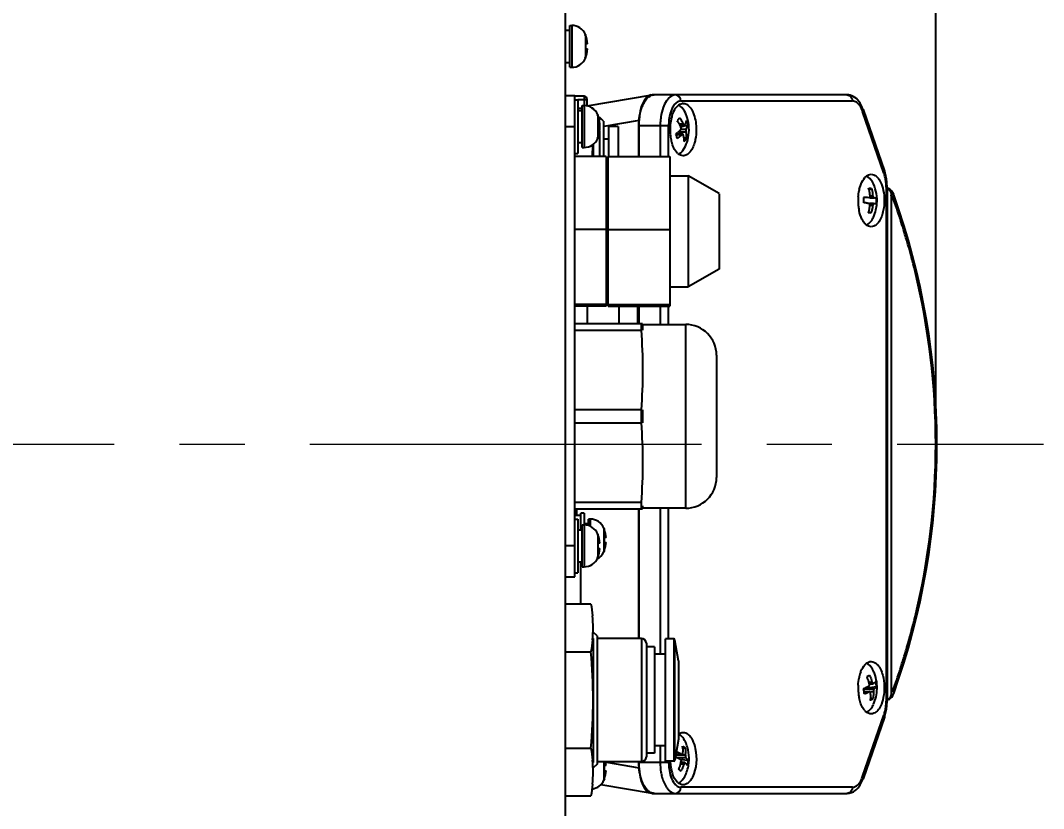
# Model space of a CAD drawing. Header units: millimetres. Extents: x 4086 to 8300, y 123 to 1549.
# Drawn here: x 6960.82 to 7010.6, y 1249.78 to 1288.12 of the extents above; entities that cross this region are included whole.
import ezdxf

# ---------------------------------------------------------------- set-up
doc = ezdxf.new("R2010")
doc.units = ezdxf.units.MM
doc.linetypes.add('CENTER2', pattern=[28.575, 19.05, -3.175, 3.175, -3.175])
doc.layers.add('中心线层', color=7, linetype='CENTER2', lineweight=0)
doc.layers.add('轮廓实线层', color=7, linetype='Continuous', lineweight=30)
doc.styles.add('思源黑', font='SourceHanSansCN-Normal.ttf')
doc.dimstyles.new('尺寸标注_3_10比例', dxfattribs={"dimtxt": 7, "dimasz": 6, "dimexe": 2, "dimexo": 1.5, "dimgap": 1, "dimtad": 1, "dimdec": 1, "dimlfac": 3.333333, "dimdsep": 46, "dimtxsty": '思源黑', "dimcen": 0.09, "dimadec": 0, "dimazin": 0, "dimtp": 0.01, "dimtm": 0.01, "dimtfac": 1, "dimtdec": 1, "dimtofl": 0, "dimtmove": 0, "dimatfit": 3, "dimfxl": 0, "dimtolj": 1, "dimarcsym": 0})

# ---------------------------------------------------------------- blocks, each defined once
blk = doc.blocks.new('*D2676')
at = {"layer": 'Defpoints', "color": 0}
for p in [(6987.344, 1319.173), (6987.344, 1293.308), (7005.359, 1267.508)]:
    blk.add_point(p, dxfattribs=at)
at = {"layer": '轮廓实线层', "color": 0, "lineweight": -2}
for p, q in [((6987.344, 1294.808), (6987.344, 1321.173)), ((7005.359, 1269.008), (7005.359, 1321.173)), ((6999.359, 1319.173), (6993.344, 1319.173))]:
    blk.add_line(p, q, dxfattribs=at)
at = {"layer": '轮廓实线层', "color": 0}
for points in [[(6993.344, 1320.173), (6993.344, 1318.173), (6987.344, 1319.173)], [(6999.359, 1318.173), (6999.359, 1320.173), (7005.359, 1319.173)]]:
    blk.add_solid(points, dxfattribs=at)
at = {"layer": '轮廓实线层', "color": 0, "insert": (6996.351, 1323.799), "char_height": 7, "attachment_point": 5, "style": '思源黑'}
blk.add_mtext('\\A1;60', dxfattribs=at)

msp = doc.modelspace()

# ---------------------------------------------------------------- linework, layer by layer
for p, q in [((6987.344, 1236.008), (6987.344, 1299.008)), ((6987.557, 1287.878), (6987.647, 1287.878)), ((6987.557, 1285.838), (6987.557, 1287.878)), ((6987.647, 1287.878), (6987.647, 1285.838)), ((6987.344, 1287.642), (6987.557, 1287.642)), ((6988.311, 1287.435), (6988.311, 1286.281)), ((6988.338, 1287.368), (6988.332, 1287.368)), ((6988.416, 1286.985), (6988.332, 1286.985)), ((6988.332, 1286.73), (6988.416, 1286.73)), ((6987.344, 1286.073), (6987.557, 1286.073)), ((6988.332, 1286.348), (6988.337, 1286.348)), ((6987.557, 1285.838), (6987.647, 1285.838)), ((6987.794, 1284.458), (6987.344, 1284.458)), ((6987.794, 1261.058), (6987.794, 1284.458)), ((6988.244, 1284.428), (6987.794, 1284.428)), ((6988.244, 1284.428), (6988.247, 1281.938)), ((6988.394, 1283.961), (6991.559, 1284.499)), ((6991.507, 1284.494), (6991.559, 1284.499)), ((6991.664, 1284.499), (6991.559, 1284.499)), ((7001.047, 1284.5), (6991.664, 1284.5)), ((6987.794, 1284.263), (6987.944, 1284.263)), ((6987.944, 1284.278), (6988.394, 1284.278)), ((6987.944, 1284.263), (6987.944, 1281.653)), ((6988.157, 1283.978), (6988.247, 1283.978)), ((6988.157, 1281.938), (6988.157, 1283.978)), ((6988.394, 1283.978), (6988.394, 1284.278)), ((6992.963, 1284.2), (7001.307, 1284.2)), ((6987.944, 1283.858), (6988.157, 1283.858)), ((6987.944, 1283.742), (6988.157, 1283.742)), ((6988.694, 1283.858), (6988.62, 1283.858)), ((6988.694, 1283.858), (6988.694, 1283.809)), ((6988.911, 1283.535), (6988.911, 1282.381)), ((6988.938, 1283.468), (6988.932, 1283.468)), ((6989.189, 1283.224), (6989.005, 1283.408)), ((6989.005, 1283.408), (6989.005, 1283.29)), ((6993.262, 1283.404), (6993.179, 1283.618)), ((7002.841, 1280.69), (7001.8, 1283.685)), ((7001.823, 1283.783), (7002.865, 1280.789)), ((6987.344, 1282.958), (6987.794, 1282.958)), ((6989.016, 1283.085), (6988.932, 1283.085)), ((6989.005, 1283.085), (6989.005, 1282.83)), ((6989.189, 1283.224), (6989.189, 1281.499)), ((6990.933, 1283.25), (6989.204, 1282.956)), ((6989.909, 1282.958), (6989.459, 1282.958)), ((6989.459, 1281.499), (6989.459, 1282.957)), ((6989.909, 1282.957), (6989.909, 1281.499)), ((6990.914, 1283), (6992.363, 1283)), ((6990.914, 1281.499), (6990.914, 1283)), ((6990.933, 1281.499), (6990.933, 1283.25)), ((6991.953, 1283), (6991.953, 1281.499)), ((6992.363, 1281.499), (6992.363, 1283)), ((6992.829, 1283.293), (6992.866, 1283.34)), ((6993.075, 1283.066), (6992.893, 1283.066)), ((6993.116, 1283.024), (6992.915, 1283.024)), ((6993.296, 1283.022), (6992.955, 1282.926)), ((6992.974, 1282.878), (6992.963, 1282.923)), ((6992.969, 1282.834), (6992.974, 1282.878)), ((6993.075, 1283.066), (6993.095, 1283.034)), ((6993.095, 1283.034), (6993.116, 1283.024)), ((6993.116, 1283.024), (6993.137, 1283.039)), ((6993.253, 1283.171), (6993.265, 1283.134)), ((6993.279, 1282.972), (6993.28, 1282.99)), ((6993.287, 1283.06), (6993.296, 1283.022)), ((6988.932, 1282.83), (6989.016, 1282.83)), ((6988.932, 1282.448), (6988.937, 1282.448)), ((6989.005, 1282.744), (6989.005, 1281.499)), ((6992.731, 1282.556), (6992.718, 1282.593)), ((6993.049, 1282.591), (6992.756, 1282.591)), ((6992.756, 1282.577), (6993.021, 1282.577)), ((6992.79, 1282.371), (6992.779, 1282.407)), ((6992.837, 1282.692), (6993.195, 1282.692)), ((6992.95, 1282.799), (6992.969, 1282.834)), ((6993.208, 1282.817), (6992.95, 1282.817)), ((6993.049, 1282.591), (6993.021, 1282.577)), ((6993.069, 1282.581), (6993.049, 1282.591)), ((6993.083, 1282.55), (6993.069, 1282.581)), ((6993.103, 1282.431), (6993.226, 1282.372)), ((6993.196, 1282.782), (6993.191, 1282.737)), ((6993.191, 1282.737), (6993.195, 1282.692)), ((6993.208, 1282.817), (6993.196, 1282.782)), ((6987.944, 1282.173), (6988.157, 1282.173)), ((6988.157, 1281.938), (6988.247, 1281.938)), ((6988.694, 1282.106), (6988.694, 1281.499)), ((6989.459, 1282.35), (6989.189, 1282.35)), ((6993.06, 1281.798), (6993.179, 1281.998)), ((6987.794, 1281.653), (6987.944, 1281.653)), ((6989.324, 1281.499), (6987.794, 1281.499)), ((6989.324, 1281.499), (6989.324, 1274.216)), ((6989.414, 1281.499), (6992.414, 1281.499)), ((6989.414, 1274.216), (6989.414, 1281.499)), ((6992.414, 1281.499), (6992.414, 1274.216)), ((6989.414, 1280.648), (6989.324, 1280.648)), ((6992.414, 1280.558), (6993.314, 1280.558)), ((6994.814, 1279.692), (6993.314, 1280.558)), ((6993.314, 1280.558), (6993.314, 1275.158)), ((7002.231, 1279.956), (7002.119, 1279.882)), ((7002.948, 1280.005), (7002.989, 1280.005)), ((7002.948, 1280.005), (7002.948, 1255.01)), ((7002.989, 1280.005), (7002.989, 1255.01)), ((6994.814, 1279.691), (6994.814, 1276.024)), ((7001.859, 1279.462), (7001.858, 1279.506)), ((7002.163, 1279.538), (7002.166, 1279.583)), ((7002.298, 1279.576), (7002.166, 1279.576)), ((7002.166, 1279.484), (7002.342, 1279.484)), ((7002.323, 1279.497), (7002.342, 1279.484)), ((7002.389, 1279.48), (7002.327, 1279.484)), ((7003.198, 1279.579), (7003.198, 1255.437)), ((7001.858, 1279.33), (7001.859, 1279.374)), ((7002.035, 1279.235), (7002.099, 1279.232)), ((7002.142, 1279.218), (7002.116, 1279.232)), ((7002.338, 1279.22), (7002.16, 1279.22)), ((7002.16, 1279.132), (7002.292, 1279.132)), ((7002.302, 1279.177), (7002.292, 1279.132)), ((7002.338, 1279.22), (7002.388, 1279.216)), ((7002.388, 1279.216), (7002.425, 1279.213)), ((7002.46, 1279.253), (7002.456, 1279.209)), ((7002.121, 1278.815), (7002.215, 1278.752)), ((6989.324, 1277.942), (6987.794, 1277.942)), ((6989.414, 1277.942), (6992.414, 1277.942)), ((7003.838, 1277.794), (7003.826, 1277.835)), ((7003.952, 1277.407), (7003.934, 1277.469)), ((6994.814, 1276.024), (6993.314, 1275.158)), ((6989.414, 1275.068), (6989.324, 1275.068)), ((6989.414, 1275.008), (6989.324, 1275.008)), ((6992.414, 1275.158), (6993.314, 1275.158)), ((6989.324, 1274.301), (6987.794, 1274.301)), ((6989.324, 1274.216), (6987.794, 1274.216)), ((6988.394, 1274.216), (6988.394, 1273.358)), ((6989.414, 1274.301), (6992.414, 1274.301)), ((6989.414, 1274.216), (6992.414, 1274.216)), ((6989.939, 1274.216), (6989.939, 1273.358)), ((6990.839, 1274.216), (6990.839, 1273.328)), ((6990.914, 1273.328), (6990.914, 1274.216)), ((6990.933, 1273.328), (6990.933, 1274.216)), ((6991.953, 1274.216), (6991.953, 1273.328)), ((6992.363, 1273.328), (6992.363, 1274.216)), ((6991.094, 1273.358), (6987.794, 1273.358)), ((6987.794, 1273.044), (6991.02, 1273.044)), ((6991.02, 1273.358), (6991.02, 1273.044)), ((6991.094, 1273.358), (6991.094, 1273.044)), ((6991.094, 1273.328), (6993.194, 1273.328)), ((6993.194, 1264.388), (6993.194, 1273.328)), ((6994.694, 1271.828), (6994.694, 1265.888)), ((6991.02, 1269.171), (6987.794, 1269.171)), ((6991.02, 1269.171), (6991.02, 1268.544)), ((6991.094, 1269.171), (6991.094, 1268.544)), ((6987.794, 1268.544), (6991.02, 1268.544)), ((7005.419, 1267.508), (7005.359, 1267.508)), ((6991.02, 1264.671), (6987.794, 1264.671)), ((6991.02, 1264.671), (6991.02, 1264.358)), ((6991.094, 1264.511), (6991.094, 1264.358)), ((6987.794, 1264.358), (6991.094, 1264.358)), ((6988.094, 1264.043), (6987.794, 1264.043)), ((6987.889, 1264.043), (6987.889, 1264.358)), ((6988.244, 1264.148), (6988.094, 1264.148)), ((6988.094, 1263.342), (6988.094, 1264.147)), ((6988.244, 1264.148), (6988.247, 1261.538)), ((6990.914, 1258.058), (6990.914, 1264.388)), ((6990.933, 1258.058), (6990.933, 1264.388)), ((6993.194, 1264.388), (6991.094, 1264.388)), ((6991.953, 1264.388), (6991.953, 1257.293)), ((6992.363, 1258.028), (6992.363, 1264.388)), ((6987.794, 1263.863), (6987.944, 1263.863)), ((6987.944, 1263.863), (6987.944, 1261.253)), ((6988.157, 1263.578), (6988.247, 1263.578)), ((6988.157, 1261.538), (6988.157, 1263.578)), ((6988.457, 1263.627), (6988.244, 1263.627)), ((6988.547, 1263.863), (6988.457, 1263.863)), ((6988.457, 1263.536), (6988.457, 1263.863)), ((6988.547, 1263.863), (6988.547, 1263.506)), ((6987.944, 1263.342), (6988.157, 1263.342)), ((6988.911, 1263.135), (6988.911, 1261.981)), ((6988.938, 1263.068), (6988.932, 1263.068)), ((6989.211, 1263.42), (6989.238, 1263.353)), ((6989.211, 1263.42), (6989.211, 1262.27)), ((6989.238, 1263.353), (6989.232, 1263.353)), ((6989.316, 1262.97), (6989.232, 1262.97)), ((6987.794, 1262.558), (6987.344, 1262.558)), ((6989.016, 1262.685), (6988.932, 1262.685)), ((6989.232, 1262.715), (6989.316, 1262.715)), ((6988.932, 1262.43), (6989.016, 1262.43)), ((6988.932, 1262.048), (6988.937, 1262.048)), ((6989.238, 1262.333), (6989.211, 1262.266)), ((6989.211, 1262.27), (6989.211, 1262.266)), ((6989.232, 1262.333), (6989.237, 1262.333)), ((6987.944, 1261.773), (6988.157, 1261.773)), ((6988.094, 1259.734), (6988.094, 1261.773)), ((6988.157, 1261.538), (6988.247, 1261.538)), ((6987.344, 1261.058), (6987.794, 1261.058)), ((6987.794, 1261.253), (6987.944, 1261.253)), ((6987.344, 1259.734), (6988.578, 1259.734)), ((6988.877, 1258.174), (6988.694, 1258.357)), ((6988.694, 1258.058), (6988.694, 1252.023)), ((6988.877, 1258.174), (6988.877, 1251.942)), ((6991.037, 1258.058), (6988.877, 1258.058)), ((6991.037, 1258.058), (6991.037, 1252.058)), ((6992.607, 1258.028), (6992.207, 1258.028)), ((6992.207, 1252.088), (6992.207, 1258.028)), ((6992.607, 1258.028), (6992.607, 1252.088)), ((6992.666, 1252.137), (6992.666, 1257.978)), ((6992.845, 1256.963), (6992.666, 1257.978)), ((6991.277, 1257.818), (6991.277, 1252.298)), ((6991.667, 1257.638), (6991.277, 1257.638)), ((6991.667, 1257.638), (6991.667, 1252.478)), ((7003.932, 1257.537), (7003.947, 1257.588)), ((7003.947, 1257.588), (7003.96, 1257.634)), ((6987.344, 1257.396), (6988.578, 1257.396)), ((6992.207, 1257.293), (6991.667, 1257.293)), ((6992.845, 1256.963), (6992.845, 1253.152)), ((7002.465, 1255.698), (7001.835, 1255.61)), ((7001.857, 1255.575), (7001.85, 1255.618)), ((7001.876, 1255.448), (7001.87, 1255.49)), ((7002.354, 1255.592), (7001.886, 1255.592)), ((7002.104, 1255.723), (7002.127, 1255.747)), ((7002.127, 1255.747), (7002.138, 1255.787)), ((7002.262, 1255.908), (7002.135, 1255.908)), ((7002.135, 1255.846), (7002.317, 1255.846)), ((7002.138, 1255.787), (7002.135, 1255.834)), ((7002.297, 1255.845), (7002.317, 1255.846)), ((7002.33, 1255.861), (7002.302, 1255.847)), ((7002.326, 1255.528), (7002.323, 1255.481)), ((7002.444, 1255.868), (7002.451, 1255.825)), ((7002.461, 1255.74), (7002.465, 1255.698)), ((7001.886, 1255.469), (7002.141, 1255.469)), ((7002.167, 1255.47), (7002.141, 1255.469)), ((7002.192, 1255.181), (7002.304, 1255.116)), ((7002.196, 1255.481), (7002.323, 1255.481)), ((7002.989, 1255.01), (7002.948, 1255.01)), ((7001.8, 1251.33), (7002.841, 1254.325)), ((7002.865, 1254.227), (7001.823, 1251.232)), ((6992.845, 1253.152), (6992.666, 1252.137)), ((6987.344, 1252.719), (6988.578, 1252.719)), ((6992.207, 1252.823), (6991.667, 1252.823)), ((6991.953, 1252.823), (6991.953, 1252.016)), ((6992.741, 1252.499), (6992.748, 1252.54)), ((6993.173, 1252.727), (6993.06, 1252.663)), ((6991.037, 1252.058), (6988.877, 1252.058)), ((6989.211, 1252.058), (6989.211, 1251.17)), ((6989.344, 1252.036), (6990.933, 1251.766)), ((6992.363, 1252.016), (6990.914, 1252.016)), ((6990.933, 1251.766), (6990.933, 1252.016)), ((6991.667, 1252.478), (6991.277, 1252.478)), ((6992.607, 1252.088), (6992.207, 1252.088)), ((6992.363, 1252.016), (6992.363, 1252.088)), ((6992.702, 1252.292), (6992.711, 1252.334)), ((6992.711, 1252.334), (6992.719, 1252.376)), ((6992.719, 1252.376), (6992.727, 1252.417)), ((6993.016, 1252.403), (6992.748, 1252.403)), ((6993.179, 1252.37), (6992.748, 1252.37)), ((6992.78, 1252.255), (6993.206, 1252.255)), ((6992.974, 1252.133), (6992.952, 1252.161)), ((6993.147, 1252.013), (6992.952, 1252.013)), ((6992.977, 1252.182), (6993.313, 1252.123)), ((6992.998, 1252.408), (6993.016, 1252.403)), ((6993.045, 1252.423), (6993.056, 1252.462)), ((6993.16, 1252.007), (6993.147, 1252.013)), ((6993.19, 1252.282), (6993.206, 1252.255)), ((6988.877, 1251.942), (6988.694, 1251.759)), ((6989.316, 1251.87), (6989.232, 1251.87)), ((6989.232, 1251.615), (6989.316, 1251.615)), ((6992.952, 1251.954), (6993.102, 1251.954)), ((6993.119, 1251.992), (6993.102, 1251.954)), ((6993.277, 1251.916), (6993.267, 1251.875)), ((6989.238, 1251.233), (6989.211, 1251.166)), ((6989.211, 1251.17), (6989.211, 1251.166)), ((6989.232, 1251.233), (6989.237, 1251.233)), ((6991.559, 1250.516), (6989.058, 1250.937)), ((6991.559, 1250.516), (6991.507, 1250.521)), ((6991.559, 1250.516), (6991.664, 1250.516)), ((6991.664, 1250.516), (7001.047, 1250.516)), ((7001.307, 1250.816), (6992.963, 1250.816)), ((6988.578, 1250.381), (6987.344, 1250.381))]:
    msp.add_line(p, q)
for points in [[(6993.225, 1283.244), (6993.239, 1283.208), (6993.253, 1283.171)], [(6993.265, 1283.134), (6993.276, 1283.097), (6993.287, 1283.06)], [(6992.756, 1282.481), (6992.744, 1282.518), (6992.731, 1282.556)], [(6992.779, 1282.407), (6992.768, 1282.444), (6992.756, 1282.481)], [(7001.859, 1279.374), (7001.859, 1279.418), (7001.859, 1279.462)], [(7002.12, 1279.496), (7002.146, 1279.507), (7002.163, 1279.538)], [(7002.298, 1279.576), (7002.307, 1279.53), (7002.323, 1279.497)], [(7002.46, 1279.473), (7002.462, 1279.429), (7002.463, 1279.385), (7002.463, 1279.341)], [(7001.854, 1279.242), (7001.856, 1279.286), (7001.858, 1279.33)], [(7002.16, 1279.139), (7002.158, 1279.185), (7002.142, 1279.218)], [(7002.338, 1279.22), (7002.319, 1279.209), (7002.302, 1279.177)], [(7002.463, 1279.341), (7002.462, 1279.297), (7002.46, 1279.253)], [(7001.87, 1255.49), (7001.864, 1255.532), (7001.857, 1255.575)], [(7002.262, 1255.908), (7002.277, 1255.867), (7002.297, 1255.845)], [(7002.354, 1255.592), (7002.337, 1255.568), (7002.326, 1255.528)], [(7002.428, 1255.951), (7002.437, 1255.91), (7002.444, 1255.868)], [(7002.451, 1255.825), (7002.457, 1255.783), (7002.461, 1255.74)], [(7001.886, 1255.364), (7001.881, 1255.406), (7001.876, 1255.448)], [(7002.196, 1255.408), (7002.187, 1255.448), (7002.167, 1255.47)], [(6992.727, 1252.417), (6992.734, 1252.458), (6992.741, 1252.499)], [(6992.979, 1252.045), (6992.984, 1252.092), (6992.974, 1252.133)], [(6993.016, 1252.403), (6993.024, 1252.404), (6993.045, 1252.423)], [(6993.147, 1252.013), (6993.14, 1252.011), (6993.119, 1251.992)], [(6993.179, 1252.37), (6993.181, 1252.323), (6993.19, 1252.282)], [(6993.313, 1252.123), (6993.307, 1252.081), (6993.301, 1252.04), (6993.294, 1251.998)], [(6993.294, 1251.998), (6993.286, 1251.957), (6993.277, 1251.916)]]:
    msp.add_lwpolyline(points)
for centre, radius, start, end in [((6987.647, 1287.158), 0.72, 22.6198, 90), ((6986.927, 1286.858), 1.495, 4.8938, 22.6199), ((6986.927, 1286.858), 1.411, 354.8143, 5.1857), ((6986.927, 1286.858), 1.495, 337.3801, 355.1062), ((6987.647, 1286.558), 0.72, 270.0002, 337.3802), ((6988.244, 1284.278), 0.15, 0, 90), ((6991.674, 1284.077), 0.424, 104.6099, 111.6078), ((6988.247, 1283.258), 0.72, 22.6198, 89.9998), ((6993.068, 1283.765), 0.317, 90.0362, 99.1978), ((6987.527, 1282.958), 1.495, 4.8938, 22.6199), ((6994.768, 1283.015), 2.814, 171.4562, 174.4094), ((6994.337, 1282.918), 1.896, 161.6198, 167.0021), ((6991.412, 1282.807), 1.943, 348.2647, 17.7775), ((6987.527, 1282.958), 1.411, 354.8143, 5.1857), ((6994.916, 1283), 2.963, 174.4042, 180.0067), ((6994.715, 1283), 2.352, 178.9089, 179.9989), ((6994.921, 1282.809), 2.49, 172.5834, 179.3277), ((6994.689, 1282.84), 2.257, 168.4838, 172.5844), ((6994.521, 1282.873), 2.085, 166.9332, 168.4483), ((6992.302, 1282.783), 0.656, 37.7117, 43.5377), ((6983.677, 1290.663), 11.75, 320.8439, 321.0126), ((6989.728, 1285.765), 3.965, 321.0178, 321.4402), ((6992.248, 1282.741), 0.724, 33.2224, 37.7029), ((6988.247, 1282.658), 0.72, 270, 337.3802), ((6987.527, 1282.958), 1.495, 337.3801, 355.1062), ((6994.955, 1282.808), 2.524, 179.2957, 181.3944), ((6994.941, 1282.807), 2.51, 181.3847, 185.6013), ((6994.831, 1282.796), 2.401, 185.6, 188.3859), ((6994.656, 1282.77), 2.223, 188.3725, 191.7865), ((6992.311, 1283.299), 0.805, 299.5828, 307.583), ((6991.395, 1282.811), 1.961, 335.5057, 348.2433), ((6979.609, 1282.494), 9.087, 353.7158, 356.6492), ((6980.376, 1282.443), 8.318, 356.6883, 357.6337), ((6994.51, 1282.74), 2.074, 191.8134, 193.1507), ((6994.364, 1282.705), 1.923, 193.1109, 197.4041), ((6993.188, 1282.069), 0.57, 227.3263, 230.0295), ((7001.024, 1280.149), 1.949, 16.6016, 19.1574), ((7000.814, 1280.088), 2.168, 12.0091, 16.572), ((7000.795, 1280.029), 2.152, 5.7889, 12.0324), ((7000.534, 1280.029), 2.454, 5.7583, 11.9887), ((7003.669, 1279.423), 2.083, 166.8642, 168.4487), ((7001.634, 1279.721), 0.508, 23.4022, 27.3009), ((7000.56, 1279.358), 1.945, 355.3519, 24.4802), ((7000.582, 1280.006), 2.366, 359.9814, 5.8369), ((7000.321, 1280.006), 2.668, 359.9845, 5.8002), ((7002.747, 1279.442), 0.6, 19.7016, 57.6829), ((7004.106, 1279.358), 2.526, 176.6556, 180.1116), ((7004.091, 1279.359), 2.511, 175.6353, 176.6549), ((7001.529, 1267.317), 12.193, 88.0134, 88.4959), ((7001.379, 1263.603), 15.909, 87.3303, 87.9366), ((7002.667, 1279.579), 0.53, 0.0125, 4.4746), ((6969.848, 1267.522), 35.508, 17.931, 19.7012), ((6969.419, 1267.508), 36, 340.3059, 19.6941), ((7004.079, 1279.357), 2.498, 180.0874, 187.0212), ((7003.845, 1279.327), 2.263, 187.0014, 191.7639), ((7000.362, 1235.915), 43.353, 87.9017, 88.0275), ((7001.566, 1268.674), 10.572, 87.4538, 87.9196), ((7000.557, 1279.357), 1.948, 335.5229, 346.5955), ((7000.548, 1279.359), 1.957, 346.6127, 355.353), ((6969.813, 1267.511), 35.544, 17.6833, 17.9313), ((7002.337, 1278.618), 0.569, 227.3242, 230.1777), ((6969.799, 1267.506), 35.56, 16.8854, 17.6833), ((6969.783, 1267.501), 35.576, 16.2714, 16.8164), ((6969.776, 1267.499), 35.583, 13.6631, 16.1673), ((6969.686, 1267.493), 35.672, 0.024, 13.6387), ((6993.194, 1271.828), 1.5, 0, 90), ((6969.686, 1267.523), 35.672, 346.3615, 359.976), ((6993.194, 1265.888), 1.5, 270, 0), ((6988.247, 1262.858), 0.72, 22.6198, 89.9998), ((6988.547, 1263.143), 0.72, 22.6199, 90), ((6987.527, 1262.558), 1.495, 4.8938, 22.6199), ((6987.827, 1262.843), 1.495, 4.8938, 19.9521), ((6987.827, 1262.843), 1.411, 354.8143, 5.1857), ((6987.527, 1262.558), 1.411, 354.8143, 5.1857), ((6987.827, 1262.843), 1.495, 340.0479, 355.1062), ((6988.247, 1262.258), 0.72, 270, 337.3802), ((6988.547, 1262.543), 0.72, 295.9111, 337.3801), ((6987.527, 1262.558), 1.495, 337.3801, 355.1062), ((6982.67, 1258.558), 6.019, 0.0691, 5.6404), ((6969.776, 1267.516), 35.584, 343.8761, 346.3371), ((6982.67, 1258.572), 6.019, 354.3596, 359.9314), ((6991.037, 1257.818), 0.24, 0, 90), ((6992.607, 1257.968), 0.06, 10, 90), ((6969.788, 1267.513), 35.571, 343.1316, 343.7132), ((6969.799, 1267.509), 35.56, 342.3165, 343.1316), ((6969.848, 1267.493), 35.508, 340.2988, 342.0689), ((6969.813, 1267.505), 35.544, 342.0687, 342.3164), ((7003.671, 1255.723), 2.085, 166.9332, 168.4483), ((7003.532, 1255.756), 1.943, 163.1216, 166.963), ((7003.314, 1255.822), 1.715, 159.427, 163.1233), ((7000.56, 1255.66), 1.945, 21.2596, 24.4648), ((7000.547, 1255.656), 1.958, 8.2356, 21.2434), ((7004.112, 1255.658), 2.531, 177.3543, 180.1102), ((7004.072, 1255.656), 2.491, 180.0797, 187.5114), ((7001.5, 1256.868), 1.293, 285.2713, 289.9398), ((7000.561, 1255.657), 1.944, 335.4774, 358.2046), ((7000.565, 1255.659), 1.94, 5.6945, 8.207), ((7000.546, 1255.658), 1.959, 358.2041, 5.6894), ((7003.83, 1255.624), 2.248, 187.5097, 191.7733), ((7000.582, 1255.01), 2.366, 354.1631, 0.0186), ((7000.321, 1255.01), 2.668, 354.2048, 0.0155), ((7002.747, 1255.574), 0.6, 302.4297, 340.2984), ((7002.392, 1254.977), 0.649, 222.0043, 227.2667), ((7002.337, 1254.918), 0.57, 227.3253, 230.0987), ((7000.795, 1254.986), 2.152, 347.9676, 354.2111), ((7000.533, 1254.986), 2.454, 348.0166, 354.2467), ((6991.398, 1252.205), 1.958, 16.4051, 24.5283), ((6992.368, 1251.467), 1.132, 68.9642, 70.8937), ((6992.389, 1251.522), 1.073, 67.1555, 68.96), ((6992.398, 1251.545), 1.048, 65.2433, 67.1521), ((6991.41, 1252.208), 1.945, 1.0938, 16.3877), ((6982.67, 1251.543), 6.019, 0.0691, 5.6404), ((6987.827, 1251.743), 1.495, 4.8938, 12.1788), ((6991.037, 1252.298), 0.24, 270, 0), ((6994.9, 1252.204), 2.47, 182.7353, 187.4624), ((6992.607, 1252.148), 0.06, 270, 350), ((6992.593, 1251.742), 0.542, 56.4521, 58.7037), ((6992.463, 1252.08), 0.5, 352.2203, 355.7919), ((6992.567, 1252.539), 0.62, 352.2563, 355.5343), ((6991.395, 1252.208), 1.96, 353.8787, 1.0899), ((6982.67, 1251.558), 6.019, 354.3596, 359.9314), ((6987.827, 1251.743), 1.411, 354.8143, 5.1857), ((6987.827, 1251.743), 1.495, 340.0479, 355.1062), ((6994.682, 1252.175), 2.25, 187.4442, 191.7721), ((6994.437, 1252.124), 1.999, 191.779, 196.0266), ((6994.198, 1252.055), 1.751, 196.0197, 200.2367), ((6982.287, 1237.246), 17.888, 53.6664, 53.8601), ((6979.01, 1232.807), 23.406, 53.3997, 53.6429), ((6992.471, 1251.967), 0.601, 323.1521, 326.0959), ((6991.41, 1252.207), 1.945, 335.5275, 353.8804), ((6988.547, 1251.443), 0.72, 277.7386, 337.3801), ((6993.184, 1251.465), 0.565, 227.3168, 230.6487), ((7000.408, 1251.814), 1.473, 337.6003, 340.8508)]:
    msp.add_arc(centre, radius, start, end)
for centre, major_axis, start_param, end_param in [((6991.542, 1283.284), (0.023, 1.216), 0.094515, 1.607936), ((6991.542, 1251.732), (-0.023, 1.216), 1.533657, 3.047078)]:
    msp.add_ellipse(centre, major_axis=major_axis, ratio=0.500833, start_param=start_param, end_param=end_param)
for points, knots in [([(6991.057, 1283.882), (6991.083, 1283.954), (6991.182, 1284.183), (6991.354, 1284.406), (6991.518, 1284.471)], [0, 0, 0, 0, 0.30229, 1, 1, 1, 1]), ([(6991.568, 1284.487), (6991.583, 1284.491), (6991.615, 1284.498), (6991.648, 1284.5), (6991.664, 1284.5)], [0, 0, 0, 0, 0.503626, 1, 1, 1, 1]), ([(6992.703, 1284.5), (6992.577, 1284.5), (6992.401, 1284.396), (6992.292, 1284.257), (6992.262, 1284.213)], [0, 0, 0, 0, 0.704186, 1, 1, 1, 1]), ([(6992.732, 1284.107), (6992.717, 1284.095), (6992.689, 1284.069), (6992.664, 1284.04), (6992.651, 1284.025)], [0, 0, 0, 0, 0.486075, 1, 1, 1, 1]), ([(6992.884, 1283.971), (6992.874, 1283.976), (6992.853, 1283.985), (6992.831, 1283.993), (6992.82, 1283.996)], [0, 0, 0, 0, 0.506892, 1, 1, 1, 1]), ([(6992.931, 1283.943), (6992.924, 1283.948), (6992.908, 1283.958), (6992.892, 1283.967), (6992.884, 1283.971)], [0, 0, 0, 0, 0.506768, 1, 1, 1, 1]), ([(6993.068, 1284.083), (6993.177, 1284.083), (6993.329, 1283.992), (6993.422, 1283.87), (6993.448, 1283.832)], [0, 0, 0, 0, 0.703211, 1, 1, 1, 1]), ([(6992.539, 1283.848), (6992.511, 1283.793), (6992.407, 1283.537), (6992.367, 1283.258), (6992.363, 1283.044)], [0, 0, 0, 0, 0.225796, 1, 1, 1, 1]), ([(6992.866, 1283.34), (6992.871, 1283.347), (6992.88, 1283.36), (6992.89, 1283.374), (6992.894, 1283.381)], [0, 0, 0, 0, 0.526908, 1, 1, 1, 1]), ([(6993.448, 1283.832), (6993.461, 1283.813), (6993.486, 1283.772), (6993.508, 1283.731), (6993.519, 1283.709)], [0, 0, 0, 0, 0.48802, 1, 1, 1, 1]), ([(7001.8, 1283.685), (7001.811, 1283.7), (7001.828, 1283.732), (7001.828, 1283.769), (7001.823, 1283.783)], [0, 0, 0, 0, 0.548808, 1, 1, 1, 1]), ([(6992.914, 1283.032), (6992.905, 1283.05), (6992.886, 1283.086), (6992.865, 1283.121), (6992.854, 1283.138)], [0, 0, 0, 0, 0.496219, 1, 1, 1, 1]), ([(6992.963, 1282.923), (6992.956, 1282.941), (6992.94, 1282.978), (6992.923, 1283.014), (6992.914, 1283.032)], [0, 0, 0, 0, 0.498038, 1, 1, 1, 1]), ([(6993.032, 1283.153), (6993.038, 1283.139), (6993.047, 1283.111), (6993.055, 1283.082), (6993.058, 1283.068)], [0, 0, 0, 0, 0.503654, 1, 1, 1, 1]), ([(6993.174, 1283.108), (6993.167, 1283.096), (6993.151, 1283.073), (6993.132, 1283.051), (6993.121, 1283.04)], [0, 0, 0, 0, 0.473216, 1, 1, 1, 1]), ([(6993.225, 1283.244), (6993.219, 1283.222), (6993.207, 1283.175), (6993.187, 1283.13), (6993.174, 1283.108)], [0, 0, 0, 0, 0.480668, 1, 1, 1, 1]), ([(6993.28, 1282.99), (6993.28, 1282.994), (6993.28, 1283.003), (6993.279, 1283.012), (6993.278, 1283.017)], [0, 0, 0, 0, 0.502477, 1, 1, 1, 1]), ([(6992.881, 1282.729), (6992.869, 1282.717), (6992.843, 1282.694), (6992.816, 1282.672), (6992.802, 1282.661)], [0, 0, 0, 0, 0.48922, 1, 1, 1, 1]), ([(6992.95, 1282.799), (6992.939, 1282.787), (6992.916, 1282.764), (6992.893, 1282.741), (6992.881, 1282.729)], [0, 0, 0, 0, 0.495418, 1, 1, 1, 1]), ([(6992.951, 1282.507), (6992.961, 1282.518), (6992.98, 1282.54), (6992.997, 1282.563), (6993.004, 1282.575)], [0, 0, 0, 0, 0.518874, 1, 1, 1, 1]), ([(6993.102, 1282.441), (6993.098, 1282.459), (6993.089, 1282.495), (6993.076, 1282.53), (6993.068, 1282.548)], [0, 0, 0, 0, 0.487269, 1, 1, 1, 1]), ([(6993.226, 1282.372), (6993.22, 1282.364), (6993.21, 1282.347), (6993.199, 1282.331), (6993.193, 1282.323)], [0, 0, 0, 0, 0.498748, 1, 1, 1, 1]), ([(6993.195, 1282.692), (6993.198, 1282.674), (6993.205, 1282.638), (6993.212, 1282.602), (6993.215, 1282.584)], [0, 0, 0, 0, 0.501681, 1, 1, 1, 1]), ([(6993.223, 1282.477), (6993.223, 1282.461), (6993.221, 1282.428), (6993.214, 1282.396), (6993.209, 1282.381)], [0, 0, 0, 0, 0.50421, 1, 1, 1, 1]), ([(6993.215, 1282.584), (6993.217, 1282.566), (6993.222, 1282.531), (6993.223, 1282.495), (6993.223, 1282.477)], [0, 0, 0, 0, 0.506543, 1, 1, 1, 1]), ([(6993.193, 1282.323), (6993.182, 1282.306), (6993.156, 1282.274), (6993.125, 1282.246), (6993.108, 1282.234)], [0, 0, 0, 0, 0.486408, 1, 1, 1, 1]), ([(6993.658, 1282.325), (6993.643, 1282.251), (6993.577, 1282.001), (6993.455, 1281.75), (6993.314, 1281.632)], [0, 0, 0, 0, 0.292949, 1, 1, 1, 1]), ([(6992.822, 1281.62), (6992.842, 1281.626), (6992.88, 1281.641), (6992.916, 1281.662), (6992.933, 1281.674)], [0, 0, 0, 0, 0.485822, 1, 1, 1, 1]), ([(6993.155, 1281.545), (6993.141, 1281.541), (6993.112, 1281.535), (6993.082, 1281.533), (6993.068, 1281.533)], [0, 0, 0, 0, 0.504281, 1, 1, 1, 1]), ([(7002.068, 1280.501), (7002.053, 1280.511), (7002.022, 1280.528), (7001.989, 1280.54), (7001.973, 1280.545)], [0, 0, 0, 0, 0.511676, 1, 1, 1, 1]), ([(7002.599, 1280.379), (7002.612, 1280.361), (7002.636, 1280.321), (7002.658, 1280.28), (7002.669, 1280.259)], [0, 0, 0, 0, 0.488263, 1, 1, 1, 1]), ([(7002.865, 1280.789), (7002.87, 1280.774), (7002.869, 1280.737), (7002.852, 1280.706), (7002.841, 1280.69)], [0, 0, 0, 0, 0.451192, 1, 1, 1, 1]), ([(7002.099, 1279.963), (7002.123, 1279.964), (7002.164, 1279.964), (7002.207, 1279.96), (7002.224, 1279.952)], [0, 0, 0, 0, 0.557958, 1, 1, 1, 1]), ([(7002.129, 1279.839), (7002.125, 1279.853), (7002.117, 1279.881), (7002.106, 1279.909), (7002.1, 1279.922)], [0, 0, 0, 0, 0.499991, 1, 1, 1, 1]), ([(7002.153, 1279.712), (7002.15, 1279.733), (7002.144, 1279.776), (7002.135, 1279.818), (7002.129, 1279.839)], [0, 0, 0, 0, 0.501792, 1, 1, 1, 1]), ([(7002.166, 1279.583), (7002.164, 1279.605), (7002.16, 1279.648), (7002.156, 1279.691), (7002.153, 1279.712)], [0, 0, 0, 0, 0.499961, 1, 1, 1, 1]), ([(7002.283, 1279.704), (7002.285, 1279.684), (7002.287, 1279.642), (7002.284, 1279.599), (7002.282, 1279.578)], [0, 0, 0, 0, 0.495726, 1, 1, 1, 1]), ([(7002.46, 1279.473), (7002.45, 1279.474), (7002.427, 1279.477), (7002.403, 1279.479), (7002.389, 1279.48)], [0, 0, 0, 0, 0.413222, 1, 1, 1, 1]), ([(7003.23, 1279.56), (7003.225, 1279.564), (7003.214, 1279.571), (7003.203, 1279.576), (7003.198, 1279.579)], [0, 0, 0, 0, 0.517205, 1, 1, 1, 1]), ([(7003.278, 1279.492), (7003.272, 1279.507), (7003.26, 1279.532), (7003.24, 1279.552), (7003.23, 1279.56)], [0, 0, 0, 0, 0.542039, 1, 1, 1, 1]), ([(7002.142, 1279.011), (7002.144, 1279.032), (7002.147, 1279.074), (7002.146, 1279.116), (7002.144, 1279.137)], [0, 0, 0, 0, 0.496419, 1, 1, 1, 1]), ([(7002.275, 1279.003), (7002.272, 1278.982), (7002.264, 1278.939), (7002.254, 1278.898), (7002.248, 1278.877)], [0, 0, 0, 0, 0.501379, 1, 1, 1, 1]), ([(7002.292, 1279.132), (7002.29, 1279.111), (7002.285, 1279.068), (7002.279, 1279.025), (7002.275, 1279.003)], [0, 0, 0, 0, 0.499817, 1, 1, 1, 1]), ([(7002.425, 1279.213), (7002.428, 1279.212), (7002.432, 1279.212), (7002.436, 1279.211), (7002.437, 1279.21)], [0, 0, 0, 0, 0.658809, 1, 1, 1, 1]), ([(7002.13, 1278.755), (7002.122, 1278.756), (7002.104, 1278.758), (7002.087, 1278.762), (7002.078, 1278.764)], [0, 0, 0, 0, 0.472922, 1, 1, 1, 1]), ([(7002.215, 1278.752), (7002.202, 1278.752), (7002.173, 1278.751), (7002.145, 1278.753), (7002.13, 1278.755)], [0, 0, 0, 0, 0.472837, 1, 1, 1, 1]), ([(7002.248, 1278.877), (7002.242, 1278.857), (7002.229, 1278.818), (7002.211, 1278.78), (7002.201, 1278.762)], [0, 0, 0, 0, 0.498716, 1, 1, 1, 1]), ([(7001.709, 1256.425), (7001.717, 1256.447), (7001.735, 1256.49), (7001.754, 1256.533), (7001.764, 1256.554)], [0, 0, 0, 0, 0.509166, 1, 1, 1, 1]), ([(7002.065, 1256.803), (7002.05, 1256.813), (7002.02, 1256.829), (7001.987, 1256.841), (7001.971, 1256.846)], [0, 0, 0, 0, 0.511244, 1, 1, 1, 1]), ([(7002.218, 1256.933), (7002.327, 1256.933), (7002.48, 1256.841), (7002.574, 1256.718), (7002.599, 1256.679)], [0, 0, 0, 0, 0.702936, 1, 1, 1, 1]), ([(7002.599, 1256.679), (7002.612, 1256.661), (7002.636, 1256.621), (7002.658, 1256.58), (7002.669, 1256.559)], [0, 0, 0, 0, 0.488279, 1, 1, 1, 1]), ([(7002.669, 1256.559), (7002.716, 1256.464), (7002.873, 1256.02), (7002.88, 1255.53), (7002.808, 1255.175)], [0, 0, 0, 0, 0.227293, 1, 1, 1, 1]), ([(7002.059, 1256.08), (7002.051, 1256.099), (7002.032, 1256.137), (7002.01, 1256.173), (7001.998, 1256.19)], [0, 0, 0, 0, 0.495896, 1, 1, 1, 1]), ([(7002.01, 1256.2), (7002.033, 1256.213), (7002.072, 1256.236), (7002.112, 1256.259), (7002.13, 1256.268)], [0, 0, 0, 0, 0.561886, 1, 1, 1, 1]), ([(7002.102, 1255.958), (7002.096, 1255.979), (7002.083, 1256.02), (7002.068, 1256.06), (7002.059, 1256.08)], [0, 0, 0, 0, 0.499295, 1, 1, 1, 1]), ([(7002.227, 1256.031), (7002.232, 1256.011), (7002.24, 1255.971), (7002.244, 1255.93), (7002.245, 1255.91)], [0, 0, 0, 0, 0.49982, 1, 1, 1, 1]), ([(7002.027, 1255.687), (7002.014, 1255.681), (7001.985, 1255.669), (7001.956, 1255.658), (7001.941, 1255.652)], [0, 0, 0, 0, 0.483375, 1, 1, 1, 1]), ([(7002.104, 1255.723), (7002.092, 1255.717), (7002.066, 1255.705), (7002.04, 1255.693), (7002.027, 1255.687)], [0, 0, 0, 0, 0.492907, 1, 1, 1, 1]), ([(7002.135, 1255.834), (7002.13, 1255.855), (7002.119, 1255.896), (7002.108, 1255.938), (7002.102, 1255.958)], [0, 0, 0, 0, 0.4991, 1, 1, 1, 1]), ([(7002.363, 1255.882), (7002.358, 1255.878), (7002.347, 1255.871), (7002.336, 1255.864), (7002.33, 1255.861)], [0, 0, 0, 0, 0.474548, 1, 1, 1, 1]), ([(7002.354, 1255.592), (7002.362, 1255.598), (7002.378, 1255.61), (7002.394, 1255.622), (7002.401, 1255.628)], [0, 0, 0, 0, 0.510064, 1, 1, 1, 1]), ([(7002.428, 1255.951), (7002.42, 1255.94), (7002.401, 1255.914), (7002.377, 1255.892), (7002.363, 1255.882)], [0, 0, 0, 0, 0.45341, 1, 1, 1, 1]), ([(7002.401, 1255.628), (7002.408, 1255.634), (7002.42, 1255.645), (7002.432, 1255.657), (7002.436, 1255.663)], [0, 0, 0, 0, 0.535811, 1, 1, 1, 1]), ([(7002.436, 1255.663), (7002.44, 1255.668), (7002.446, 1255.678), (7002.447, 1255.69), (7002.446, 1255.695)], [0, 0, 0, 0, 0.539652, 1, 1, 1, 1]), ([(7003.278, 1255.523), (7003.272, 1255.509), (7003.26, 1255.484), (7003.24, 1255.464), (7003.23, 1255.456)], [0, 0, 0, 0, 0.541969, 1, 1, 1, 1]), ([(7002.062, 1255.434), (7002.074, 1255.439), (7002.095, 1255.45), (7002.115, 1255.462), (7002.123, 1255.469)], [0, 0, 0, 0, 0.535702, 1, 1, 1, 1]), ([(7002.223, 1255.065), (7002.215, 1255.061), (7002.198, 1255.054), (7002.18, 1255.049), (7002.171, 1255.047)], [0, 0, 0, 0, 0.480364, 1, 1, 1, 1]), ([(7002.198, 1255.284), (7002.197, 1255.304), (7002.193, 1255.345), (7002.186, 1255.386), (7002.18, 1255.406)], [0, 0, 0, 0, 0.492328, 1, 1, 1, 1]), ([(7002.304, 1255.116), (7002.292, 1255.106), (7002.266, 1255.088), (7002.238, 1255.072), (7002.223, 1255.065)], [0, 0, 0, 0, 0.485982, 1, 1, 1, 1]), ([(7002.318, 1255.236), (7002.315, 1255.217), (7002.308, 1255.179), (7002.296, 1255.143), (7002.289, 1255.125)], [0, 0, 0, 0, 0.501528, 1, 1, 1, 1]), ([(7002.326, 1255.357), (7002.326, 1255.337), (7002.325, 1255.296), (7002.321, 1255.256), (7002.318, 1255.236)], [0, 0, 0, 0, 0.503738, 1, 1, 1, 1]), ([(7002.323, 1255.481), (7002.324, 1255.46), (7002.326, 1255.419), (7002.326, 1255.378), (7002.326, 1255.357)], [0, 0, 0, 0, 0.500655, 1, 1, 1, 1]), ([(7003.23, 1255.456), (7003.225, 1255.452), (7003.214, 1255.445), (7003.203, 1255.439), (7003.198, 1255.437)], [0, 0, 0, 0, 0.517278, 1, 1, 1, 1]), ([(7001.973, 1254.47), (7001.986, 1254.474), (7002.014, 1254.484), (7002.04, 1254.497), (7002.053, 1254.505)], [0, 0, 0, 0, 0.491209, 1, 1, 1, 1]), ([(7002.672, 1254.762), (7002.66, 1254.739), (7002.638, 1254.696), (7002.612, 1254.655), (7002.599, 1254.635)], [0, 0, 0, 0, 0.512252, 1, 1, 1, 1]), ([(7002.841, 1254.325), (7002.852, 1254.31), (7002.869, 1254.278), (7002.87, 1254.241), (7002.865, 1254.227)], [0, 0, 0, 0, 0.548808, 1, 1, 1, 1]), ([(6992.944, 1253.333), (6992.929, 1253.345), (6992.898, 1253.365), (6992.864, 1253.381), (6992.847, 1253.387)], [0, 0, 0, 0, 0.512652, 1, 1, 1, 1]), ([(6992.991, 1253.295), (6992.983, 1253.302), (6992.968, 1253.315), (6992.952, 1253.328), (6992.944, 1253.333)], [0, 0, 0, 0, 0.50812, 1, 1, 1, 1]), ([(6993.448, 1253.231), (6993.461, 1253.212), (6993.486, 1253.172), (6993.508, 1253.131), (6993.519, 1253.109)], [0, 0, 0, 0, 0.488045, 1, 1, 1, 1]), ([(6993.519, 1253.109), (6993.583, 1252.98), (6993.763, 1252.396), (6993.727, 1251.728), (6993.522, 1251.312)], [0, 0, 0, 0, 0.237745, 1, 1, 1, 1]), ([(6993.059, 1252.701), (6993.057, 1252.72), (6993.051, 1252.756), (6993.04, 1252.792), (6993.034, 1252.809)], [0, 0, 0, 0, 0.502163, 1, 1, 1, 1]), ([(6993.05, 1252.818), (6993.065, 1252.809), (6993.095, 1252.791), (6993.123, 1252.771), (6993.136, 1252.759)], [0, 0, 0, 0, 0.512349, 1, 1, 1, 1]), ([(6993.056, 1252.462), (6993.057, 1252.482), (6993.06, 1252.522), (6993.062, 1252.562), (6993.063, 1252.583)], [0, 0, 0, 0, 0.500876, 1, 1, 1, 1]), ([(6993.063, 1252.583), (6993.064, 1252.603), (6993.064, 1252.642), (6993.062, 1252.682), (6993.059, 1252.701)], [0, 0, 0, 0, 0.504348, 1, 1, 1, 1]), ([(6993.136, 1252.759), (6993.141, 1252.754), (6993.152, 1252.743), (6993.161, 1252.73), (6993.165, 1252.724)], [0, 0, 0, 0, 0.507952, 1, 1, 1, 1]), ([(6992.363, 1252.016), (6992.363, 1251.914), (6992.386, 1251.56), (6992.488, 1251.189), (6992.651, 1250.991)], [0, 0, 0, 0, 0.2832, 1, 1, 1, 1]), ([(6992.702, 1252.292), (6992.717, 1252.285), (6992.748, 1252.271), (6992.778, 1252.257), (6992.793, 1252.249)], [0, 0, 0, 0, 0.504359, 1, 1, 1, 1]), ([(6992.793, 1252.249), (6992.808, 1252.242), (6992.835, 1252.228), (6992.862, 1252.213), (6992.875, 1252.205)], [0, 0, 0, 0, 0.51717, 1, 1, 1, 1]), ([(6992.893, 1252.194), (6992.901, 1252.189), (6992.915, 1252.179), (6992.929, 1252.167), (6992.935, 1252.162)], [0, 0, 0, 0, 0.524358, 1, 1, 1, 1]), ([(6992.94, 1251.925), (6992.944, 1251.939), (6992.951, 1251.968), (6992.957, 1251.997), (6992.959, 1252.012)], [0, 0, 0, 0, 0.501105, 1, 1, 1, 1]), ([(6993.16, 1252.007), (6993.168, 1252), (6993.184, 1251.985), (6993.199, 1251.97), (6993.206, 1251.962)], [0, 0, 0, 0, 0.508453, 1, 1, 1, 1]), ([(6993.181, 1252.456), (6993.179, 1252.442), (6993.175, 1252.414), (6993.168, 1252.386), (6993.164, 1252.372)], [0, 0, 0, 0, 0.493047, 1, 1, 1, 1]), ([(6993.25, 1252.21), (6993.241, 1252.218), (6993.223, 1252.234), (6993.202, 1252.247), (6993.191, 1252.254)], [0, 0, 0, 0, 0.46081, 1, 1, 1, 1]), ([(6993.313, 1252.123), (6993.305, 1252.138), (6993.287, 1252.169), (6993.264, 1252.197), (6993.25, 1252.21)], [0, 0, 0, 0, 0.463241, 1, 1, 1, 1]), ([(6991.99, 1251.552), (6992.002, 1251.479), (6992.055, 1251.218), (6992.153, 1250.961), (6992.262, 1250.802)], [0, 0, 0, 0, 0.27728, 1, 1, 1, 1]), ([(6993.018, 1251.714), (6993.011, 1251.7), (6992.996, 1251.672), (6992.979, 1251.645), (6992.971, 1251.631)], [0, 0, 0, 0, 0.496693, 1, 1, 1, 1]), ([(6993.065, 1251.833), (6993.059, 1251.813), (6993.044, 1251.773), (6993.027, 1251.733), (6993.018, 1251.714)], [0, 0, 0, 0, 0.498613, 1, 1, 1, 1]), ([(6993.102, 1251.954), (6993.097, 1251.934), (6993.085, 1251.893), (6993.072, 1251.853), (6993.065, 1251.833)], [0, 0, 0, 0, 0.498867, 1, 1, 1, 1]), ([(6993.206, 1251.962), (6993.213, 1251.955), (6993.225, 1251.941), (6993.235, 1251.926), (6993.24, 1251.919)], [0, 0, 0, 0, 0.528796, 1, 1, 1, 1]), ([(6993.24, 1251.919), (6993.243, 1251.912), (6993.249, 1251.899), (6993.249, 1251.885), (6993.248, 1251.879)], [0, 0, 0, 0, 0.527278, 1, 1, 1, 1]), ([(6991.431, 1250.59), (6991.392, 1250.615), (6991.222, 1250.761), (6991.117, 1250.969), (6991.057, 1251.133)], [0, 0, 0, 0, 0.21145, 1, 1, 1, 1]), ([(6992.827, 1251.021), (6992.836, 1251.024), (6992.854, 1251.03), (6992.871, 1251.038), (6992.879, 1251.042)], [0, 0, 0, 0, 0.494214, 1, 1, 1, 1]), ([(6993.522, 1251.312), (6993.511, 1251.29), (6993.488, 1251.247), (6993.463, 1251.206), (6993.45, 1251.187)], [0, 0, 0, 0, 0.512082, 1, 1, 1, 1]), ([(7001.307, 1250.816), (7001.352, 1250.816), (7001.573, 1250.87), (7001.703, 1251.09), (7001.77, 1251.252)], [0, 0, 0, 0, 0.203366, 1, 1, 1, 1]), ([(7001.823, 1251.232), (7001.828, 1251.247), (7001.828, 1251.284), (7001.811, 1251.315), (7001.8, 1251.33)], [0, 0, 0, 0, 0.451192, 1, 1, 1, 1]), ([(6992.262, 1250.802), (6992.292, 1250.759), (6992.401, 1250.619), (6992.577, 1250.516), (6992.703, 1250.516)], [0, 0, 0, 0, 0.295814, 1, 1, 1, 1]), ([(6992.651, 1250.991), (6992.663, 1250.976), (6992.689, 1250.947), (6992.717, 1250.921), (6992.732, 1250.909)], [0, 0, 0, 0, 0.514062, 1, 1, 1, 1])]:
    msp.add_open_spline(points, degree=3, knots=knots)
for points in [[(6992.963, 1284.2), (6992.963, 1284.332), (6992.835, 1284.5), (6992.703, 1284.5)], [(7001.348, 1284.421), (7001.257, 1284.471), (7001.151, 1284.5), (7001.047, 1284.5)], [(7001.047, 1284.5), (7001.179, 1284.5), (7001.307, 1284.332), (7001.307, 1284.2)], [(7001.617, 1284.182), (7001.545, 1284.277), (7001.454, 1284.364), (7001.348, 1284.421)], [(6990.951, 1283.465), (6990.974, 1283.606), (6991.008, 1283.747), (6991.057, 1283.882)], [(6992.096, 1283.881), (6992.044, 1283.737), (6992.008, 1283.585), (6991.985, 1283.433)], [(6992.262, 1284.213), (6992.192, 1284.111), (6992.139, 1283.998), (6992.096, 1283.881)], [(6992.651, 1284.025), (6992.607, 1283.971), (6992.57, 1283.911), (6992.539, 1283.848)], [(6992.614, 1283.704), (6992.666, 1283.808), (6992.732, 1283.909), (6992.821, 1283.984)], [(6992.963, 1284.2), (6992.88, 1284.2), (6992.795, 1284.16), (6992.732, 1284.107)], [(6992.821, 1283.984), (6992.877, 1284.03), (6992.946, 1284.067), (6993.017, 1284.079)], [(6993.179, 1283.618), (6993.122, 1283.741), (6993.043, 1283.865), (6992.931, 1283.943)], [(7001.496, 1284.138), (7001.441, 1284.175), (7001.373, 1284.2), (7001.307, 1284.2)], [(7001.666, 1283.961), (7001.621, 1284.029), (7001.565, 1284.093), (7001.496, 1284.138)], [(7001.823, 1283.783), (7001.774, 1283.925), (7001.708, 1284.063), (7001.617, 1284.182)], [(7001.8, 1283.685), (7001.766, 1283.781), (7001.723, 1283.876), (7001.666, 1283.961)], [(6990.914, 1283), (6990.914, 1283.155), (6990.926, 1283.311), (6990.951, 1283.465)], [(6992.538, 1283.515), (6992.559, 1283.58), (6992.584, 1283.643), (6992.614, 1283.704)], [(6992.9, 1283.386), (6992.949, 1283.311), (6992.999, 1283.236), (6993.032, 1283.153)], [(6993.519, 1283.709), (6993.548, 1283.65), (6993.573, 1283.588), (6993.595, 1283.526)], [(6993.595, 1283.526), (6993.672, 1283.298), (6993.705, 1283.053), (6993.705, 1282.813)], [(6993.208, 1282.817), (6993.237, 1282.866), (6993.27, 1282.916), (6993.279, 1282.972)], [(6992.79, 1282.371), (6992.845, 1282.414), (6992.902, 1282.457), (6992.951, 1282.507)], [(6993.114, 1282.23), (6993.115, 1282.3), (6993.116, 1282.372), (6993.102, 1282.441)], [(6993.705, 1282.813), (6993.706, 1282.649), (6993.691, 1282.485), (6993.658, 1282.325)], [(6992.617, 1281.906), (6992.581, 1281.978), (6992.552, 1282.053), (6992.528, 1282.129)], [(6992.801, 1281.65), (6992.724, 1281.721), (6992.664, 1281.812), (6992.617, 1281.906)], [(6993.068, 1281.533), (6992.979, 1281.533), (6992.889, 1281.575), (6992.821, 1281.632)], [(6992.933, 1281.674), (6992.982, 1281.708), (6993.024, 1281.751), (6993.06, 1281.798)], [(6993.314, 1281.632), (6993.268, 1281.593), (6993.213, 1281.561), (6993.155, 1281.545)], [(7001.764, 1280.254), (7001.816, 1280.358), (7001.882, 1280.459), (7001.971, 1280.534)], [(7001.971, 1280.534), (7002.039, 1280.59), (7002.129, 1280.633), (7002.218, 1280.633)], [(7002.33, 1280.165), (7002.271, 1280.295), (7002.188, 1280.425), (7002.068, 1280.501)], [(7002.218, 1280.633), (7002.306, 1280.633), (7002.395, 1280.591), (7002.463, 1280.535)], [(7002.463, 1280.535), (7002.516, 1280.491), (7002.561, 1280.437), (7002.599, 1280.379)], [(7002.9, 1280.478), (7002.884, 1280.55), (7002.865, 1280.621), (7002.841, 1280.69)], [(7001.64, 1279.896), (7001.669, 1280.019), (7001.709, 1280.141), (7001.764, 1280.254)], [(7002.231, 1279.956), (7002.254, 1279.873), (7002.276, 1279.79), (7002.283, 1279.704)], [(7002.669, 1280.259), (7002.733, 1280.13), (7002.777, 1279.991), (7002.806, 1279.85)], [(7002.993, 1279.98), (7003.065, 1279.935), (7003.122, 1279.863), (7003.156, 1279.785)], [(7001.588, 1279.55), (7001.595, 1279.647), (7001.608, 1279.744), (7001.628, 1279.84)], [(7002.806, 1279.85), (7002.873, 1279.532), (7002.873, 1279.193), (7002.808, 1278.875)], [(7003.156, 1279.785), (7003.178, 1279.733), (7003.191, 1279.676), (7003.196, 1279.62)], [(7003.278, 1279.492), (7003.307, 1279.535), (7003.329, 1279.595), (7003.311, 1279.644)], [(7002.083, 1278.759), (7002.107, 1278.842), (7002.132, 1278.925), (7002.142, 1279.011)], [(7001.767, 1278.456), (7001.703, 1278.585), (7001.659, 1278.725), (7001.63, 1278.866)], [(7001.951, 1278.2), (7001.874, 1278.271), (7001.814, 1278.362), (7001.767, 1278.456)], [(7002.209, 1278.346), (7002.258, 1278.408), (7002.297, 1278.478), (7002.33, 1278.55)], [(7002.808, 1278.875), (7002.769, 1278.687), (7002.707, 1278.497), (7002.6, 1278.337)], [(7002.218, 1278.083), (7002.13, 1278.083), (7002.04, 1278.125), (7001.972, 1278.181)], [(7001.973, 1278.17), (7002.067, 1278.198), (7002.148, 1278.269), (7002.209, 1278.346)], [(7002.464, 1278.182), (7002.396, 1278.125), (7002.306, 1278.083), (7002.218, 1278.083)], [(7002.6, 1278.337), (7002.562, 1278.28), (7002.517, 1278.226), (7002.464, 1278.182)], [(6991.02, 1273.044), (6991.067, 1272.4), (6991.094, 1271.754), (6991.094, 1271.108)], [(6991.094, 1271.108), (6991.094, 1270.462), (6991.067, 1269.815), (6991.02, 1269.171)], [(6991.02, 1268.544), (6991.067, 1267.9), (6991.094, 1267.254), (6991.094, 1266.608)], [(6991.094, 1266.608), (6991.094, 1265.962), (6991.067, 1265.315), (6991.02, 1264.671)], [(6988.578, 1259.734), (6988.612, 1259.54), (6988.64, 1259.345), (6988.659, 1259.149)], [(6988.659, 1257.981), (6988.64, 1257.785), (6988.612, 1257.59), (6988.578, 1257.396)], [(6988.689, 1255.058), (6988.689, 1255.838), (6988.647, 1256.619), (6988.578, 1257.396)], [(7001.764, 1256.554), (7001.816, 1256.658), (7001.882, 1256.759), (7001.971, 1256.834)], [(7001.971, 1256.834), (7002.039, 1256.89), (7002.129, 1256.933), (7002.218, 1256.933)], [(7002.33, 1256.465), (7002.271, 1256.596), (7002.186, 1256.727), (7002.065, 1256.803)], [(7001.583, 1255.774), (7001.589, 1255.897), (7001.603, 1256.02), (7001.628, 1256.14)], [(7002.137, 1256.273), (7002.172, 1256.194), (7002.207, 1256.115), (7002.227, 1256.031)], [(7003.278, 1255.523), (7003.307, 1255.481), (7003.329, 1255.42), (7003.311, 1255.371)], [(6988.578, 1252.719), (6988.647, 1253.497), (6988.689, 1254.277), (6988.689, 1255.058)], [(7001.704, 1254.904), (7001.673, 1254.989), (7001.648, 1255.077), (7001.63, 1255.166)], [(7001.886, 1255.364), (7001.946, 1255.386), (7002.005, 1255.406), (7002.062, 1255.434)], [(7002.177, 1255.042), (7002.189, 1255.122), (7002.201, 1255.204), (7002.198, 1255.284)], [(7002.808, 1255.175), (7002.779, 1255.033), (7002.736, 1254.892), (7002.672, 1254.762)], [(7003.157, 1255.234), (7003.122, 1255.15), (7003.058, 1255.072), (7002.979, 1255.027)], [(7003.198, 1255.437), (7003.198, 1255.368), (7003.184, 1255.297), (7003.157, 1255.234)], [(7001.767, 1254.756), (7001.743, 1254.804), (7001.722, 1254.854), (7001.704, 1254.904)], [(7001.909, 1254.542), (7001.852, 1254.606), (7001.805, 1254.68), (7001.767, 1254.756)], [(7002.053, 1254.505), (7002.116, 1254.541), (7002.17, 1254.595), (7002.215, 1254.653)], [(7002.215, 1254.653), (7002.26, 1254.713), (7002.298, 1254.78), (7002.329, 1254.848)], [(7002.599, 1254.635), (7002.561, 1254.579), (7002.517, 1254.526), (7002.464, 1254.482)], [(7002.841, 1254.325), (7002.865, 1254.394), (7002.884, 1254.466), (7002.9, 1254.537)], [(7002.218, 1254.383), (7002.129, 1254.383), (7002.04, 1254.425), (7001.972, 1254.482)], [(7002.464, 1254.482), (7002.396, 1254.425), (7002.306, 1254.383), (7002.218, 1254.383)], [(7002.865, 1254.227), (7002.893, 1254.308), (7002.916, 1254.392), (7002.934, 1254.477)], [(6992.844, 1253.402), (6992.908, 1253.449), (6992.989, 1253.483), (6993.068, 1253.483)], [(6993.179, 1253.018), (6993.133, 1253.119), (6993.072, 1253.218), (6992.991, 1253.295)], [(6993.068, 1253.483), (6993.156, 1253.483), (6993.245, 1253.441), (6993.313, 1253.385)], [(6993.313, 1253.385), (6993.365, 1253.341), (6993.41, 1253.288), (6993.448, 1253.231)], [(6988.578, 1252.719), (6988.612, 1252.526), (6988.64, 1252.33), (6988.659, 1252.135)], [(6993.173, 1252.727), (6993.183, 1252.649), (6993.191, 1252.569), (6993.185, 1252.491)], [(6990.951, 1251.551), (6990.926, 1251.704), (6990.914, 1251.86), (6990.914, 1252.016)], [(6991.953, 1252.016), (6991.953, 1251.861), (6991.965, 1251.705), (6991.99, 1251.552)], [(6992.998, 1252.408), (6992.946, 1252.44), (6992.893, 1252.471), (6992.837, 1252.497)], [(6991.057, 1251.133), (6991.008, 1251.268), (6990.974, 1251.409), (6990.951, 1251.551)], [(6992.841, 1251.688), (6992.878, 1251.765), (6992.916, 1251.843), (6992.94, 1251.925)], [(6992.617, 1251.306), (6992.594, 1251.353), (6992.573, 1251.401), (6992.555, 1251.449)], [(6992.801, 1251.05), (6992.724, 1251.121), (6992.664, 1251.212), (6992.617, 1251.306)], [(6993.068, 1250.933), (6992.981, 1250.933), (6992.893, 1250.973), (6992.826, 1251.028)], [(6992.879, 1251.042), (6992.945, 1251.074), (6993.001, 1251.126), (6993.048, 1251.182)], [(6993.048, 1251.182), (6993.102, 1251.247), (6993.145, 1251.323), (6993.18, 1251.4)], [(6993.314, 1251.032), (6993.246, 1250.975), (6993.156, 1250.933), (6993.068, 1250.933)], [(6993.45, 1251.187), (6993.412, 1251.13), (6993.367, 1251.076), (6993.314, 1251.032)], [(7001.618, 1250.834), (7001.708, 1250.953), (7001.774, 1251.091), (7001.823, 1251.232)], [(6988.659, 1250.966), (6988.64, 1250.77), (6988.612, 1250.575), (6988.578, 1250.381)], [(6991.664, 1250.516), (6991.583, 1250.516), (6991.5, 1250.545), (6991.431, 1250.59)], [(6992.703, 1250.516), (6992.835, 1250.516), (6992.963, 1250.683), (6992.963, 1250.816)], [(6992.732, 1250.909), (6992.795, 1250.855), (6992.88, 1250.816), (6992.963, 1250.816)], [(7001.307, 1250.816), (7001.307, 1250.683), (7001.179, 1250.516), (7001.047, 1250.516)], [(7001.047, 1250.516), (7001.187, 1250.516), (7001.332, 1250.571), (7001.444, 1250.657)], [(7001.444, 1250.657), (7001.509, 1250.707), (7001.568, 1250.768), (7001.618, 1250.834)]]:
    msp.add_open_spline(points, degree=3)
at = {"layer": '中心线层'}
msp.add_line((6689.16, 1267.508), (7010.604, 1267.508), dxfattribs=at)

# ---------------------------------------------------------------- dimensions: what is measured, and where the dimension line sits
at = {"layer": '轮廓实线层'}
dim = msp.add_linear_dim(base=(6987.3439, 1319.1731), p1=(7005.3586, 1267.5077), p2=(6987.3439, 1293.3077), dimstyle='尺寸标注_3_10比例', dxfattribs=at)
dim.commit()
dim.dimension.update_dxf_attribs({"geometry": '*D2676', "text_midpoint": (6996.3512, 1323.7992)})

doc.saveas('drawing.dxf')
